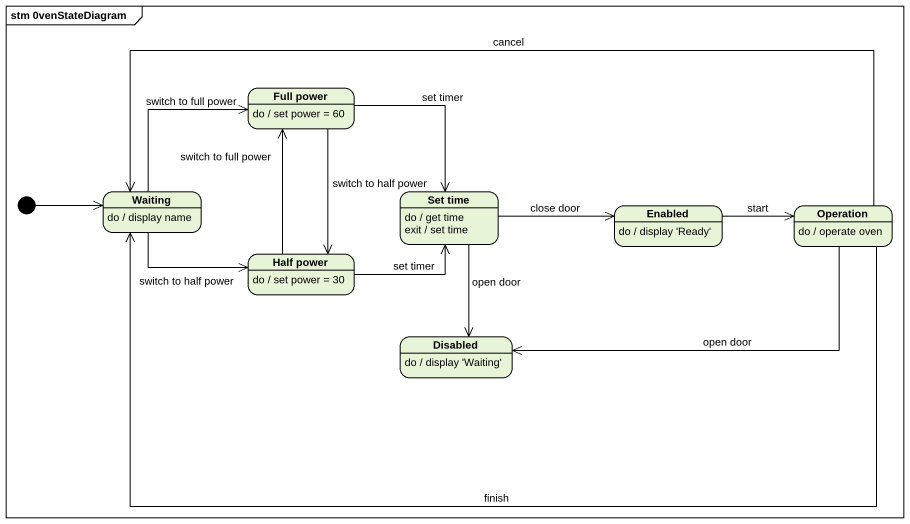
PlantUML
@startuml
mainframe stm 0venStateDiagram
hide empty description
state "Full power" as Full_power
Full_power : do / set power = 60
state Waiting
Waiting : do / display name
state "Set time" as Set_time
Set_time : do / get time
Set_time : exit / set time
state Enabled
Enabled : do / display 'Ready'
state Operation
Operation : do / operate oven
state "Half power" as Half_power
Half_power : do / set power = 30
state Disabled
Disabled : do / display 'Waiting'
[*] -right-> Waiting
Full_power --> Set_time : set timer
Full_power --> Half_power : switch to half power
Waiting -up-> Full_power : switch to full power
Waiting -right-> Half_power : switch to half power
Set_time -right-> Enabled : close door
Set_time --> Disabled : open door
Enabled -right-> Operation : start
Operation -left-> Waiting : finish
Operation -left-> Waiting : cancel
Operation -left-> Disabled : open door
Half_power -up-> Full_power : switch to full power
Half_power -right-> Set_time : set timer
@enduml
